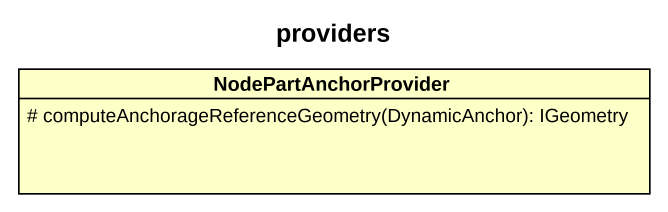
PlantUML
@startuml
title providers
hide circle
hide empty members
skinparam classAttributeIconSize 0
class NodePartAnchorProvider #FFFFC8 {
  # computeAnchorageReferenceGeometry(DynamicAnchor): IGeometry
}
@enduml
